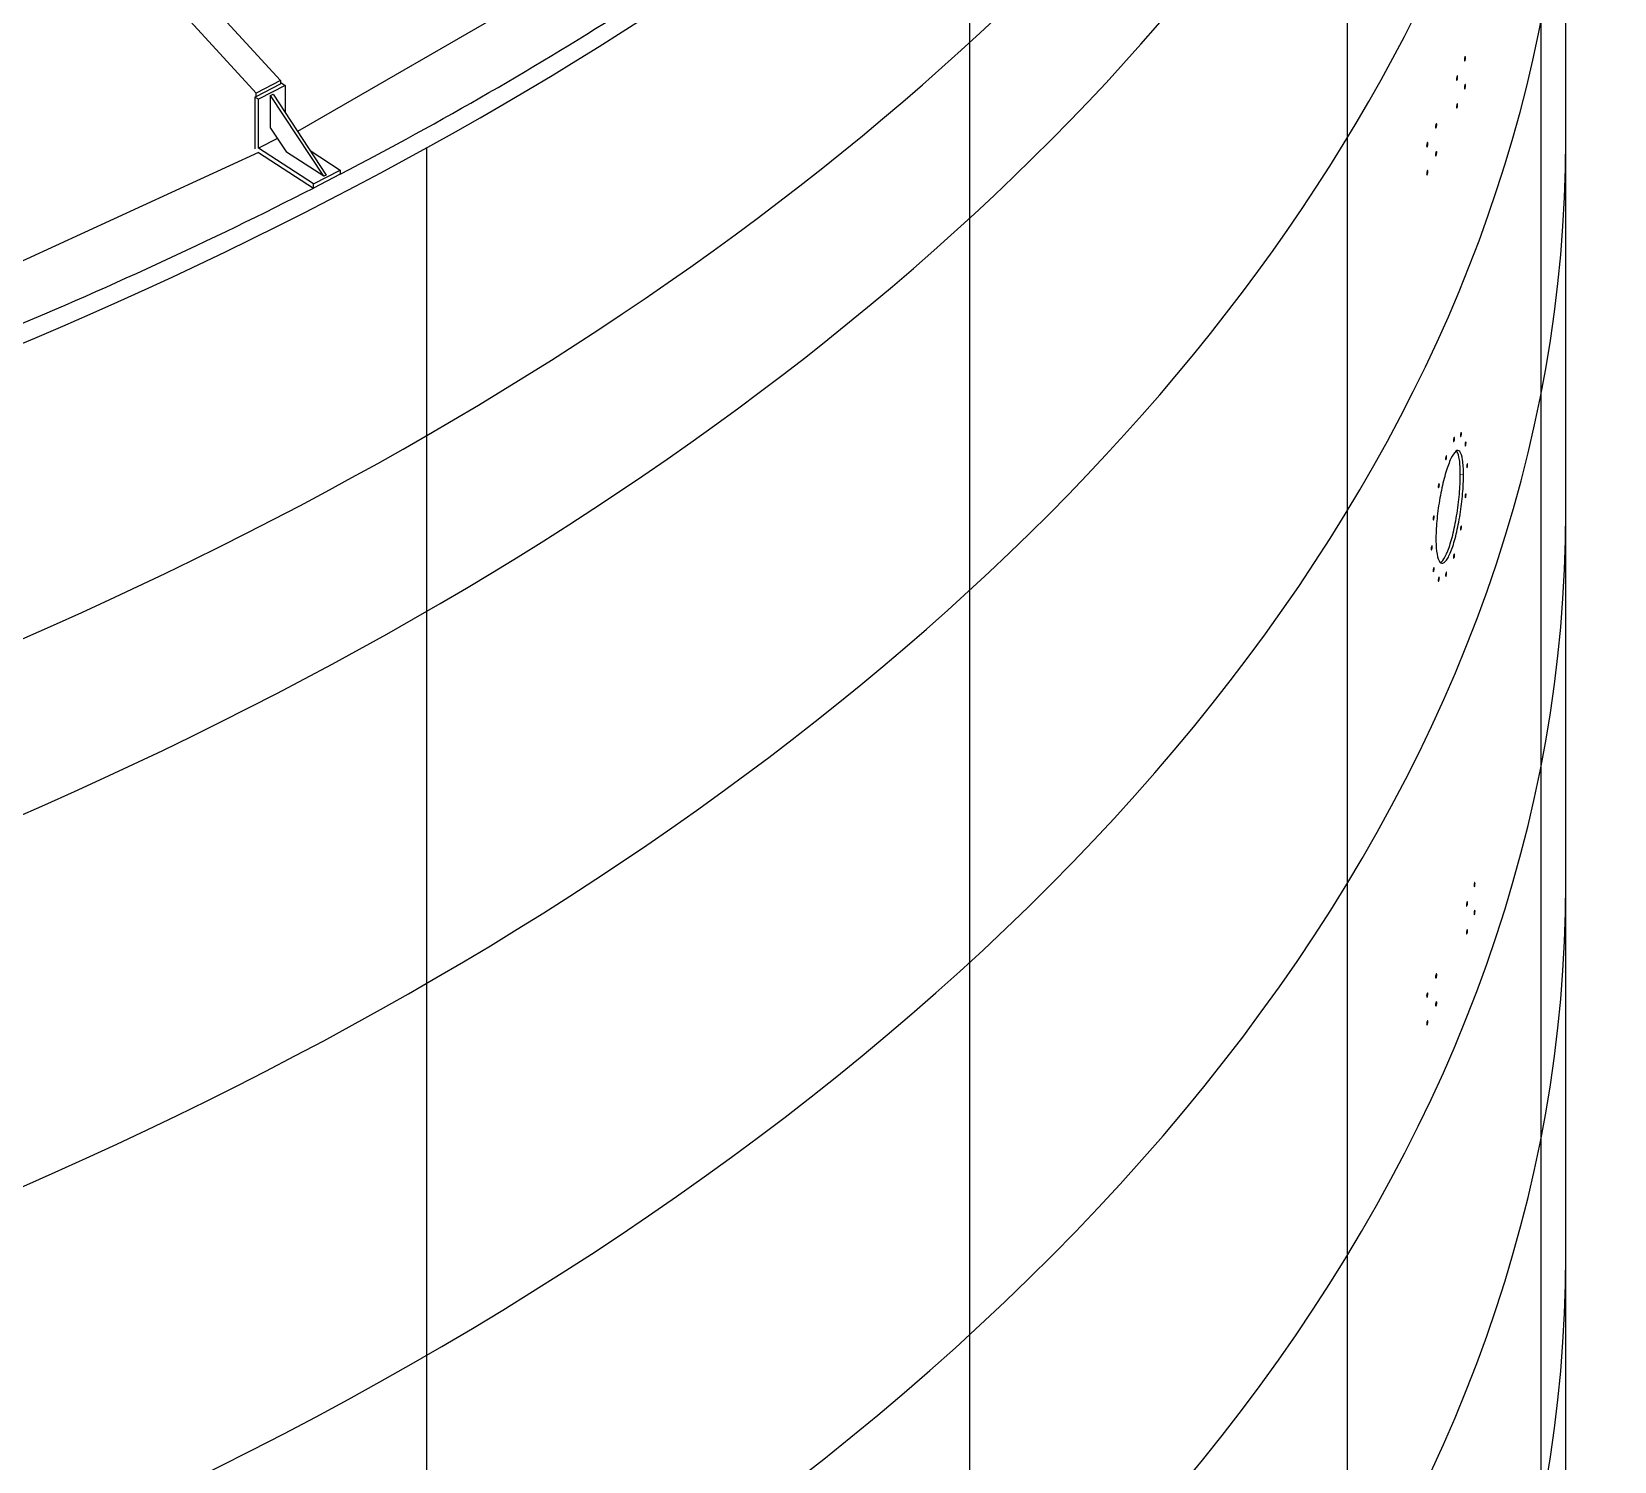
# Model space of a CAD drawing. Header units: millimetres. Extents: x 0 to 126150, y 0 to 89100.
# Drawn here: x 115240 to 120104, y 38929 to 43323 of the extents above; entities that cross this region are included whole.
import ezdxf

# ---------------------------------------------------------------- set-up
doc = ezdxf.new("R2010")
doc.units = ezdxf.units.MM
doc.header["$LTSCALE"] = 150
doc.layers.add('Visible', color=7, linetype='Continuous', lineweight=25)
doc.layers.add('Visible Narrow', color=7, linetype='Continuous', lineweight=18)

msp = doc.modelspace()

# ---------------------------------------------------------------- linework, layer by layer
at = {"layer": 'Visible'}
for p, q in [((109746.72, 50006.97), (116005.03, 43172.64)), ((115930.47, 43134.17), (109671.47, 49969.25)), ((119954.91, 30376.29), (119954.91, 46587.94)), ((119879.77, 29603.81), (119879.77, 46397.89)), ((119284.32, 28097.58), (119284.32, 45348.46)), ((118123.26, 26916.27), (118123.26, 44106.93)), ((116890.42, 43496.98), (116057.44, 43016.06)), ((116005.03, 43172.64), (115930.47, 43134.17)), ((115930.47, 43123.69), (116005.03, 43162.16)), ((116019.42, 43157.2), (115937.4, 43114.88)), ((116005.03, 43172.64), (116005.03, 43162.16)), ((116008.76, 43164.09), (116005.03, 43162.16)), ((116008.76, 43164.09), (116019.42, 43157.2)), ((116019.42, 43157.2), (116019.42, 43073.9)), ((115930.47, 43123.69), (115926.74, 43121.77)), ((115926.74, 43121.77), (115926.74, 42963.14)), ((115937.4, 43114.88), (115926.74, 43121.77)), ((115930.47, 43123.69), (115930.47, 43134.17)), ((115937.4, 42964.65), (115937.4, 43114.88)), ((115974.68, 43126.77), (115982.14, 43130.62)), ((116137.94, 42878.41), (115974.68, 43126.77)), ((115974.68, 43026.43), (115974.68, 43126.77)), ((115982.14, 43130.62), (116145.4, 42882.26)), ((115974.68, 43026.43), (116023.3, 42952.48)), ((115937.23, 42951.69), (115002.53, 42521.34)), ((115937.23, 42951.69), (116106.65, 42842.24)), ((115995.57, 42994.66), (115937.4, 42964.65)), ((116106.65, 42855.3), (115937.4, 42964.65)), ((116137.94, 42878.41), (116023.3, 42952.48)), ((116095.9, 42957.56), (116188.67, 42897.62)), ((116454.84, 25708.38), (116454.84, 42966.19)), ((116106.65, 42855.3), (116188.67, 42897.62)), ((116188.67, 42884.55), (116106.65, 42842.24)), ((116106.65, 42842.24), (116106.65, 42855.3)), ((116145.4, 42882.26), (116137.94, 42878.41)), ((116188.67, 42897.62), (116188.67, 42884.55))]:
    msp.add_line(p, q, dxfattribs=at)
for centre, major_axis, start_param, end_param in [((108004.91, 48062.83), (12220, 0), 4.0580523, 6.2831853), ((108004.91, 46960.56), (11950, 0), 3.8460288, 6.2200066), ((108004.91, 46420.44), (11950, 0), 3.7781736, 6.2831853), ((108004.91, 45277.35), (11950, 0), 3.6761302, 6.2831853), ((108004.91, 44134.25), (11950, 0), 3.3436721, 6.2831853), ((108004.91, 48124.06), (12220, 0), 5.4461972, 5.5493862), ((108004.91, 42991.16), (11950, 0), 3.1473222, 6.2831853), ((108004.91, 48124.06), (12220, 0), 5.3339956, 5.4371864), ((108004.91, 41848.06), (11950, 0), 3.1415927, 6.2831853), ((108004.91, 40704.97), (11950, 0), 3.1415927, 6.2831853), ((108004.91, 39561.87), (11950, 0), 3.1415927, 6.2831853)]:
    msp.add_ellipse(centre, major_axis=major_axis, ratio=0.5773503, start_param=start_param, end_param=end_param, dxfattribs=at)
for points, knots in [([(119643.47, 43235.24), (119643.47, 43236.82), (119643.66, 43238.87), (119643.98, 43240.74), (119644.31, 43242.6), (119644.76, 43244.27), (119645.19, 43245.21), (119645.63, 43246.15), (119646.04, 43246.37), (119646.31, 43245.79), (119646.57, 43245.21), (119646.69, 43243.86), (119646.62, 43242.14), (119646.55, 43240.4), (119646.29, 43238.32), (119645.92, 43236.55), (119645.56, 43234.78), (119645.09, 43233.35), (119644.67, 43232.68), (119644.25, 43232), (119643.87, 43232.12), (119643.66, 43232.98), (119643.54, 43233.5), (119643.47, 43234.28), (119643.47, 43235.24)], [-3.1415927, -3.1415927, -3.1415927, -3.1415927, -2.3112322, -2.3112322, -2.3112322, -1.484034, -1.484034, -1.484034, -0.6595887, -0.6595887, -0.6595887, 0.1625537, 0.1625537, 0.1625537, 0.9916125, 0.9916125, 0.9916125, 1.8151462, 1.8151462, 1.8151462, 2.6417736, 2.6417736, 2.6417736, 3.1415927, 3.1415927, 3.1415927, 3.1415927]), ([(119619.19, 43176.23), (119619.19, 43177.81), (119619.39, 43179.86), (119619.73, 43181.73), (119620.06, 43183.59), (119620.53, 43185.25), (119620.98, 43186.2), (119621.43, 43187.14), (119621.86, 43187.35), (119622.14, 43186.77), (119622.41, 43186.19), (119622.53, 43184.84), (119622.46, 43183.12), (119622.39, 43181.38), (119622.12, 43179.3), (119621.74, 43177.53), (119621.36, 43175.77), (119620.88, 43174.33), (119620.44, 43173.67), (119620, 43173), (119619.61, 43173.11), (119619.39, 43173.97), (119619.26, 43174.5), (119619.19, 43175.28), (119619.19, 43176.23)], [-3.1415927, -3.1415927, -3.1415927, -3.1415927, -2.3112322, -2.3112322, -2.3112322, -1.484034, -1.484034, -1.484034, -0.6595887, -0.6595887, -0.6595887, 0.1625537, 0.1625537, 0.1625537, 0.9916125, 0.9916125, 0.9916125, 1.8151462, 1.8151462, 1.8151462, 2.6417736, 2.6417736, 2.6417736, 3.1415927, 3.1415927, 3.1415927, 3.1415927]), ([(119643.47, 43149.5), (119643.47, 43151.09), (119643.66, 43153.13), (119643.98, 43155.01), (119644.31, 43156.87), (119644.76, 43158.53), (119645.19, 43159.48), (119645.63, 43160.42), (119646.04, 43160.64), (119646.31, 43160.06), (119646.57, 43159.48), (119646.69, 43158.12), (119646.62, 43156.4), (119646.55, 43154.67), (119646.29, 43152.59), (119645.92, 43150.82), (119645.56, 43149.05), (119645.09, 43147.61), (119644.67, 43146.94), (119644.25, 43146.27), (119643.87, 43146.39), (119643.66, 43147.25), (119643.54, 43147.77), (119643.47, 43148.55), (119643.47, 43149.5)], [-3.1415927, -3.1415927, -3.1415927, -3.1415927, -2.3112322, -2.3112322, -2.3112322, -1.484034, -1.484034, -1.484034, -0.6595887, -0.6595887, -0.6595887, 0.1625537, 0.1625537, 0.1625537, 0.9916125, 0.9916125, 0.9916125, 1.8151462, 1.8151462, 1.8151462, 2.6417736, 2.6417736, 2.6417736, 3.1415927, 3.1415927, 3.1415927, 3.1415927]), ([(119619.19, 43090.5), (119619.19, 43092.08), (119619.39, 43094.13), (119619.73, 43096), (119620.06, 43097.86), (119620.53, 43099.52), (119620.98, 43100.46), (119621.43, 43101.4), (119621.86, 43101.62), (119622.14, 43101.04), (119622.41, 43100.46), (119622.53, 43099.1), (119622.46, 43097.38), (119622.39, 43095.65), (119622.12, 43093.57), (119621.74, 43091.8), (119621.36, 43090.04), (119620.88, 43088.6), (119620.44, 43087.93), (119620, 43087.26), (119619.61, 43087.38), (119619.39, 43088.24), (119619.26, 43088.76), (119619.19, 43089.55), (119619.19, 43090.5)], [-3.1415927, -3.1415927, -3.1415927, -3.1415927, -2.3112322, -2.3112322, -2.3112322, -1.484034, -1.484034, -1.484034, -0.6595887, -0.6595887, -0.6595887, 0.1625537, 0.1625537, 0.1625537, 0.9916125, 0.9916125, 0.9916125, 1.8151462, 1.8151462, 1.8151462, 2.6417736, 2.6417736, 2.6417736, 3.1415927, 3.1415927, 3.1415927, 3.1415927]), ([(119554.78, 43029.71), (119554.78, 43031.29), (119555, 43033.34), (119555.37, 43035.2), (119555.73, 43037.06), (119556.24, 43038.71), (119556.73, 43039.65), (119557.22, 43040.58), (119557.69, 43040.79), (119557.99, 43040.21), (119558.29, 43039.63), (119558.43, 43038.27), (119558.35, 43036.55), (119558.27, 43034.82), (119557.97, 43032.74), (119557.56, 43030.97), (119557.15, 43029.22), (119556.62, 43027.79), (119556.14, 43027.13), (119555.66, 43026.46), (119555.24, 43026.58), (119555, 43027.45), (119554.86, 43027.97), (119554.78, 43028.76), (119554.78, 43029.71)], [-3.1415927, -3.1415927, -3.1415927, -3.1415927, -2.3112322, -2.3112322, -2.3112322, -1.484034, -1.484034, -1.484034, -0.6595887, -0.6595887, -0.6595887, 0.1625537, 0.1625537, 0.1625537, 0.9916125, 0.9916125, 0.9916125, 1.8151462, 1.8151462, 1.8151462, 2.6417736, 2.6417736, 2.6417736, 3.1415927, 3.1415927, 3.1415927, 3.1415927]), ([(119527.38, 42971.16), (119527.38, 42972.74), (119527.61, 42974.79), (119527.99, 42976.65), (119528.36, 42978.51), (119528.89, 42980.16), (119529.4, 42981.09), (119529.9, 42982.02), (119530.39, 42982.23), (119530.7, 42981.65), (119531.01, 42981.06), (119531.15, 42979.7), (119531.06, 42977.98), (119530.98, 42976.25), (119530.68, 42974.18), (119530.25, 42972.41), (119529.83, 42970.66), (119529.28, 42969.23), (119528.79, 42968.57), (119528.29, 42967.91), (119527.85, 42968.03), (119527.61, 42968.9), (119527.46, 42969.42), (119527.38, 42970.21), (119527.38, 42971.16)], [-3.1415927, -3.1415927, -3.1415927, -3.1415927, -2.3112322, -2.3112322, -2.3112322, -1.484034, -1.484034, -1.484034, -0.6595887, -0.6595887, -0.6595887, 0.1625537, 0.1625537, 0.1625537, 0.9916125, 0.9916125, 0.9916125, 1.8151462, 1.8151462, 1.8151462, 2.6417736, 2.6417736, 2.6417736, 3.1415927, 3.1415927, 3.1415927, 3.1415927]), ([(119554.78, 42943.98), (119554.78, 42945.56), (119555, 42947.6), (119555.37, 42949.47), (119555.73, 42951.33), (119556.24, 42952.98), (119556.73, 42953.92), (119557.22, 42954.85), (119557.69, 42955.06), (119557.99, 42954.48), (119558.29, 42953.9), (119558.43, 42952.54), (119558.35, 42950.82), (119558.27, 42949.08), (119557.97, 42947.01), (119557.56, 42945.24), (119557.15, 42943.49), (119556.62, 42942.06), (119556.14, 42941.39), (119555.66, 42940.73), (119555.24, 42940.85), (119555, 42941.72), (119554.86, 42942.24), (119554.78, 42943.03), (119554.78, 42943.98)], [-3.1415927, -3.1415927, -3.1415927, -3.1415927, -2.3112322, -2.3112322, -2.3112322, -1.484034, -1.484034, -1.484034, -0.6595887, -0.6595887, -0.6595887, 0.1625537, 0.1625537, 0.1625537, 0.9916125, 0.9916125, 0.9916125, 1.8151462, 1.8151462, 1.8151462, 2.6417736, 2.6417736, 2.6417736, 3.1415927, 3.1415927, 3.1415927, 3.1415927]), ([(119527.38, 42885.43), (119527.38, 42887.01), (119527.61, 42889.05), (119527.99, 42890.92), (119528.36, 42892.78), (119528.89, 42894.43), (119529.4, 42895.36), (119529.9, 42896.29), (119530.39, 42896.5), (119530.7, 42895.91), (119531.01, 42895.33), (119531.15, 42893.97), (119531.06, 42892.25), (119530.98, 42890.52), (119530.68, 42888.45), (119530.25, 42886.68), (119529.83, 42884.93), (119529.28, 42883.5), (119528.79, 42882.84), (119528.29, 42882.18), (119527.85, 42882.3), (119527.61, 42883.17), (119527.46, 42883.69), (119527.38, 42884.48), (119527.38, 42885.43)], [-3.1415927, -3.1415927, -3.1415927, -3.1415927, -2.3112322, -2.3112322, -2.3112322, -1.484034, -1.484034, -1.484034, -0.6595887, -0.6595887, -0.6595887, 0.1625537, 0.1625537, 0.1625537, 0.9916125, 0.9916125, 0.9916125, 1.8151462, 1.8151462, 1.8151462, 2.6417736, 2.6417736, 2.6417736, 3.1415927, 3.1415927, 3.1415927, 3.1415927]), ([(119613.06, 42073.17), (119613.06, 42071.68), (119612.87, 42069.73), (119612.54, 42067.97), (119612.21, 42066.22), (119611.76, 42064.67), (119611.33, 42063.83), (119610.9, 42062.99), (119610.5, 42062.86), (119610.25, 42063.49), (119610, 42064.11), (119609.91, 42065.48), (119610, 42067.15), (119610.1, 42068.83), (119610.39, 42070.8), (119610.77, 42072.42), (119611.15, 42074.03), (119611.62, 42075.26), (119612.02, 42075.74), (119612.43, 42076.21), (119612.77, 42075.91), (119612.94, 42074.93), (119613.02, 42074.47), (119613.06, 42073.87), (119613.06, 42073.17)], [-3.1415927, -3.1415927, -3.1415927, -3.1415927, -2.2957048, -2.2957048, -2.2957048, -1.4530944, -1.4530944, -1.4530944, -0.613329, -0.613329, -0.613329, 0.224071, 0.224071, 0.224071, 1.0681507, 1.0681507, 1.0681507, 1.9066573, 1.9066573, 1.9066573, 2.7474911, 2.7474911, 2.7474911, 3.1415927, 3.1415927, 3.1415927, 3.1415927]), ([(119634.16, 42088.36), (119634.16, 42086.87), (119633.97, 42084.92), (119633.66, 42083.16), (119633.34, 42081.4), (119632.91, 42079.85), (119632.49, 42079.01), (119632.07, 42078.17), (119631.68, 42078.04), (119631.44, 42078.67), (119631.19, 42079.29), (119631.11, 42080.66), (119631.2, 42082.33), (119631.29, 42084.01), (119631.57, 42085.98), (119631.94, 42087.6), (119632.31, 42089.21), (119632.76, 42090.45), (119633.16, 42090.92), (119633.55, 42091.4), (119633.89, 42091.1), (119634.05, 42090.12), (119634.12, 42089.66), (119634.16, 42089.06), (119634.16, 42088.36)], [-3.1415927, -3.1415927, -3.1415927, -3.1415927, -2.2957048, -2.2957048, -2.2957048, -1.4530944, -1.4530944, -1.4530944, -0.613329, -0.613329, -0.613329, 0.224071, 0.224071, 0.224071, 1.0681507, 1.0681507, 1.0681507, 1.9066573, 1.9066573, 1.9066573, 2.7474911, 2.7474911, 2.7474911, 3.1415927, 3.1415927, 3.1415927, 3.1415927]), ([(119640.63, 41960.6), (119640.63, 41943.17), (119639.73, 41923.53), (119637.98, 41902.96), (119636.21, 41882.17), (119633.58, 41860.45), (119630.23, 41839.26), (119626.9, 41818.25), (119622.87, 41797.76), (119618.37, 41779.17), (119613.87, 41760.58), (119608.91, 41743.89), (119603.79, 41730.19), (119598.67, 41716.49), (119593.4, 41705.8), (119588.33, 41698.81), (119583.26, 41691.82), (119578.39, 41688.54), (119574.07, 41689.18), (119569.75, 41689.81), (119565.97, 41694.37), (119563.03, 41702.53), (119560.08, 41710.7), (119557.96, 41722.46), (119556.83, 41737.06), (119555.7, 41751.65), (119555.57, 41769.06), (119556.43, 41788.15), (119557.3, 41807.6), (119559.22, 41828.78), (119562.02, 41850.26), (119564.77, 41871.36), (119568.38, 41892.73), (119572.58, 41912.96), (119576.77, 41933.18), (119581.55, 41952.25), (119586.57, 41968.92), (119591.58, 41985.58), (119596.84, 41999.84), (119601.98, 42010.76), (119607.29, 42022.04), (119612.48, 42029.75), (119617.2, 42033.34), (119621.77, 42036.83), (119625.9, 42036.45), (119629.34, 42032.23), (119632.95, 42027.81), (119635.8, 42019.18), (119637.72, 42006.94), (119639.64, 41994.7), (119640.63, 41978.88), (119640.63, 41960.6)], [-3.1415927, -3.1415927, -3.1415927, -3.1415927, -2.7757186, -2.7757186, -2.7757186, -2.4058867, -2.4058867, -2.4058867, -2.0392319, -2.0392319, -2.0392319, -1.6727765, -1.6727765, -1.6727765, -1.3064473, -1.3064473, -1.3064473, -0.9401796, -0.9401796, -0.9401796, -0.5739996, -0.5739996, -0.5739996, -0.2079639, -0.2079639, -0.2079639, 0.1579467, 0.1579467, 0.1579467, 0.5309025, 0.5309025, 0.5309025, 0.897461, 0.897461, 0.897461, 1.2637139, 1.2637139, 1.2637139, 1.6297027, 1.6297027, 1.6297027, 2.0076752, 2.0076752, 2.0076752, 2.3739934, 2.3739934, 2.3739934, 2.757793, 2.757793, 2.757793, 3.1415927, 3.1415927, 3.1415927, 3.1415927]), ([(119630.89, 41961.91), (119630.89, 41979.34), (119629.99, 41994.55), (119628.24, 42006.53), (119626.48, 42018.64), (119623.85, 42027.45), (119620.49, 42032.38), (119619.96, 42033.17), (119619.41, 42033.85), (119618.84, 42034.44)], [-3.14159265, -3.14159265, -3.14159265, -3.14159265, -2.77564495, -2.77564495, -2.77564495, -2.4058176, -2.4058176, -2.4058176, -2.34703919, -2.34703919, -2.34703919, -2.34703919]), ([(119648.38, 42059.56), (119648.38, 42058.06), (119648.19, 42056.11), (119647.88, 42054.35), (119647.58, 42052.59), (119647.15, 42051.04), (119646.74, 42050.2), (119646.33, 42049.36), (119645.95, 42049.23), (119645.71, 42049.85), (119645.47, 42050.48), (119645.39, 42051.84), (119645.48, 42053.51), (119645.57, 42055.2), (119645.84, 42057.17), (119646.2, 42058.79), (119646.56, 42060.4), (119647.01, 42061.64), (119647.39, 42062.11), (119647.78, 42062.59), (119648.11, 42062.29), (119648.26, 42061.31), (119648.34, 42060.85), (119648.38, 42060.25), (119648.38, 42059.56)], [-3.1415927, -3.1415927, -3.1415927, -3.1415927, -2.2957048, -2.2957048, -2.2957048, -1.4530944, -1.4530944, -1.4530944, -0.613329, -0.613329, -0.613329, 0.224071, 0.224071, 0.224071, 1.0681507, 1.0681507, 1.0681507, 1.9066573, 1.9066573, 1.9066573, 2.7474911, 2.7474911, 2.7474911, 3.1415927, 3.1415927, 3.1415927, 3.1415927]), ([(119588.86, 42017.05), (119588.86, 42015.55), (119588.66, 42013.61), (119588.32, 42011.85), (119587.99, 42010.1), (119587.52, 42008.55), (119587.08, 42007.71), (119586.63, 42006.87), (119586.21, 42006.75), (119585.95, 42007.38), (119585.7, 42008.01), (119585.6, 42009.37), (119585.7, 42011.04), (119585.8, 42012.72), (119586.1, 42014.69), (119586.49, 42016.31), (119586.88, 42017.91), (119587.37, 42019.15), (119587.79, 42019.62), (119588.21, 42020.09), (119588.57, 42019.79), (119588.74, 42018.81), (119588.82, 42018.35), (119588.86, 42017.75), (119588.86, 42017.05)], [-3.1415927, -3.1415927, -3.1415927, -3.1415927, -2.2957048, -2.2957048, -2.2957048, -1.4530944, -1.4530944, -1.4530944, -0.613329, -0.613329, -0.613329, 0.224071, 0.224071, 0.224071, 1.0681507, 1.0681507, 1.0681507, 1.9066573, 1.9066573, 1.9066573, 2.7474911, 2.7474911, 2.7474911, 3.1415927, 3.1415927, 3.1415927, 3.1415927]), ([(119653.37, 41992.39), (119653.37, 41990.89), (119653.19, 41988.95), (119652.88, 41987.18), (119652.58, 41985.42), (119652.15, 41983.87), (119651.75, 41983.03), (119651.34, 41982.19), (119650.96, 41982.06), (119650.73, 41982.68), (119650.49, 41983.31), (119650.41, 41984.67), (119650.5, 41986.34), (119650.59, 41988.03), (119650.86, 41990), (119651.22, 41991.62), (119651.58, 41993.23), (119652.02, 41994.47), (119652.4, 41994.95), (119652.78, 41995.42), (119653.11, 41995.13), (119653.26, 41994.15), (119653.34, 41993.69), (119653.37, 41993.09), (119653.37, 41992.39)], [-3.1415927, -3.1415927, -3.1415927, -3.1415927, -2.2957048, -2.2957048, -2.2957048, -1.4530944, -1.4530944, -1.4530944, -0.613329, -0.613329, -0.613329, 0.224071, 0.224071, 0.224071, 1.0681507, 1.0681507, 1.0681507, 1.9066573, 1.9066573, 1.9066573, 2.7474911, 2.7474911, 2.7474911, 3.1415927, 3.1415927, 3.1415927, 3.1415927]), ([(119566.36, 41931.11), (119566.36, 41929.61), (119566.16, 41927.67), (119565.81, 41925.91), (119565.46, 41924.16), (119564.98, 41922.62), (119564.52, 41921.78), (119564.07, 41920.95), (119563.64, 41920.82), (119563.37, 41921.45), (119563.1, 41922.08), (119563.01, 41923.45), (119563.11, 41925.12), (119563.21, 41926.8), (119563.52, 41928.76), (119563.92, 41930.38), (119564.33, 41931.98), (119564.83, 41933.22), (119565.26, 41933.69), (119565.7, 41934.16), (119566.06, 41933.85), (119566.24, 41932.87), (119566.32, 41932.41), (119566.36, 41931.81), (119566.36, 41931.11)], [-3.1415927, -3.1415927, -3.1415927, -3.1415927, -2.2957048, -2.2957048, -2.2957048, -1.4530944, -1.4530944, -1.4530944, -0.613329, -0.613329, -0.613329, 0.224071, 0.224071, 0.224071, 1.0681507, 1.0681507, 1.0681507, 1.9066573, 1.9066573, 1.9066573, 2.7474911, 2.7474911, 2.7474911, 3.1415927, 3.1415927, 3.1415927, 3.1415927]), ([(119569.45, 41691.54), (119571.83, 41692.68), (119574.33, 41694.83), (119576.89, 41697.95), (119581.9, 41704.07), (119587.15, 41713.94), (119592.29, 41726.91), (119597.6, 41740.3), (119602.78, 41756.99), (119607.49, 41775.81), (119612.06, 41794.05), (119616.18, 41814.28), (119619.62, 41835.17), (119623.22, 41857.05), (119626.07, 41879.62), (119627.98, 41901.28), (119629.9, 41922.93), (119630.89, 41943.64), (119630.89, 41961.91)], [1.0772209, 1.0772209, 1.0772209, 1.0772209, 1.2640219, 1.2640219, 1.2640219, 1.6300111, 1.6300111, 1.6300111, 2.0079065, 2.0079065, 2.0079065, 2.3742578, 2.3742578, 2.3742578, 2.7579252, 2.7579252, 2.7579252, 3.1415927, 3.1415927, 3.1415927, 3.1415927]), ([(119648.38, 41900.14), (119648.38, 41898.64), (119648.19, 41896.7), (119647.88, 41894.93), (119647.58, 41893.17), (119647.15, 41891.62), (119646.74, 41890.78), (119646.33, 41889.94), (119645.95, 41889.81), (119645.71, 41890.43), (119645.47, 41891.06), (119645.39, 41892.42), (119645.48, 41894.09), (119645.57, 41895.78), (119645.84, 41897.75), (119646.2, 41899.37), (119646.56, 41900.98), (119647.01, 41902.22), (119647.39, 41902.69), (119647.78, 41903.17), (119648.11, 41902.87), (119648.26, 41901.89), (119648.34, 41901.43), (119648.38, 41900.83), (119648.38, 41900.14)], [-3.1415927, -3.1415927, -3.1415927, -3.1415927, -2.2957048, -2.2957048, -2.2957048, -1.4530944, -1.4530944, -1.4530944, -0.613329, -0.613329, -0.613329, 0.224071, 0.224071, 0.224071, 1.0681507, 1.0681507, 1.0681507, 1.9066573, 1.9066573, 1.9066573, 2.7474911, 2.7474911, 2.7474911, 3.1415927, 3.1415927, 3.1415927, 3.1415927]), ([(119550.41, 41832.32), (119550.41, 41830.83), (119550.2, 41828.89), (119549.84, 41827.13), (119549.49, 41825.38), (119549, 41823.84), (119548.53, 41823), (119548.07, 41822.17), (119547.63, 41822.05), (119547.35, 41822.68), (119547.08, 41823.31), (119546.98, 41824.67), (119547.09, 41826.34), (119547.19, 41828.02), (119547.5, 41829.99), (119547.92, 41831.6), (119548.33, 41833.2), (119548.84, 41834.43), (119549.28, 41834.9), (119549.73, 41835.37), (119550.1, 41835.07), (119550.28, 41834.08), (119550.37, 41833.62), (119550.41, 41833.02), (119550.41, 41832.32)], [-3.1415927, -3.1415927, -3.1415927, -3.1415927, -2.2957048, -2.2957048, -2.2957048, -1.4530944, -1.4530944, -1.4530944, -0.613329, -0.613329, -0.613329, 0.224071, 0.224071, 0.224071, 1.0681507, 1.0681507, 1.0681507, 1.9066573, 1.9066573, 1.9066573, 2.7474911, 2.7474911, 2.7474911, 3.1415927, 3.1415927, 3.1415927, 3.1415927]), ([(119634.16, 41801.1), (119634.16, 41799.6), (119633.97, 41797.66), (119633.66, 41795.9), (119633.34, 41794.14), (119632.91, 41792.59), (119632.49, 41791.75), (119632.07, 41790.91), (119631.68, 41790.78), (119631.44, 41791.4), (119631.19, 41792.03), (119631.11, 41793.39), (119631.2, 41795.06), (119631.29, 41796.75), (119631.57, 41798.72), (119631.94, 41800.34), (119632.31, 41801.95), (119632.76, 41803.19), (119633.16, 41803.66), (119633.55, 41804.14), (119633.89, 41803.84), (119634.05, 41802.86), (119634.12, 41802.4), (119634.16, 41801.8), (119634.16, 41801.1)], [-3.1415927, -3.1415927, -3.1415927, -3.1415927, -2.2957048, -2.2957048, -2.2957048, -1.4530944, -1.4530944, -1.4530944, -0.613329, -0.613329, -0.613329, 0.224071, 0.224071, 0.224071, 1.0681507, 1.0681507, 1.0681507, 1.9066573, 1.9066573, 1.9066573, 2.7474911, 2.7474911, 2.7474911, 3.1415927, 3.1415927, 3.1415927, 3.1415927]), ([(119544.64, 41740.18), (119544.64, 41738.69), (119544.43, 41736.75), (119544.07, 41734.99), (119543.71, 41733.24), (119543.22, 41731.7), (119542.75, 41730.86), (119542.28, 41730.03), (119541.84, 41729.91), (119541.56, 41730.54), (119541.29, 41731.17), (119541.19, 41732.53), (119541.3, 41734.2), (119541.4, 41735.89), (119541.71, 41737.85), (119542.13, 41739.46), (119542.55, 41741.06), (119543.06, 41742.3), (119543.51, 41742.76), (119543.95, 41743.23), (119544.33, 41742.93), (119544.51, 41741.94), (119544.59, 41741.48), (119544.64, 41740.88), (119544.64, 41740.18)], [-3.1415927, -3.1415927, -3.1415927, -3.1415927, -2.2957048, -2.2957048, -2.2957048, -1.4530944, -1.4530944, -1.4530944, -0.613329, -0.613329, -0.613329, 0.224071, 0.224071, 0.224071, 1.0681507, 1.0681507, 1.0681507, 1.9066573, 1.9066573, 1.9066573, 2.7474911, 2.7474911, 2.7474911, 3.1415927, 3.1415927, 3.1415927, 3.1415927]), ([(119613.06, 41714.96), (119613.06, 41713.46), (119612.87, 41711.52), (119612.54, 41709.76), (119612.21, 41708), (119611.76, 41706.46), (119611.33, 41705.62), (119610.9, 41704.78), (119610.5, 41704.65), (119610.25, 41705.28), (119610, 41705.9), (119609.91, 41707.27), (119610, 41708.94), (119610.1, 41710.62), (119610.39, 41712.59), (119610.77, 41714.21), (119611.15, 41715.82), (119611.62, 41717.05), (119612.02, 41717.53), (119612.43, 41718), (119612.77, 41717.7), (119612.94, 41716.72), (119613.02, 41716.26), (119613.06, 41715.66), (119613.06, 41714.96)], [-3.1415927, -3.1415927, -3.1415927, -3.1415927, -2.2957048, -2.2957048, -2.2957048, -1.4530944, -1.4530944, -1.4530944, -0.613329, -0.613329, -0.613329, 0.224071, 0.224071, 0.224071, 1.0681507, 1.0681507, 1.0681507, 1.9066573, 1.9066573, 1.9066573, 2.7474911, 2.7474911, 2.7474911, 3.1415927, 3.1415927, 3.1415927, 3.1415927]), ([(119550.41, 41672.9), (119550.41, 41671.41), (119550.2, 41669.47), (119549.84, 41667.71), (119549.49, 41665.96), (119549, 41664.42), (119548.53, 41663.58), (119548.07, 41662.75), (119547.63, 41662.63), (119547.35, 41663.26), (119547.08, 41663.89), (119546.98, 41665.25), (119547.09, 41666.92), (119547.19, 41668.6), (119547.5, 41670.57), (119547.92, 41672.18), (119548.33, 41673.78), (119548.84, 41675.02), (119549.28, 41675.48), (119549.73, 41675.95), (119550.1, 41675.65), (119550.28, 41674.66), (119550.37, 41674.2), (119550.41, 41673.6), (119550.41, 41672.9)], [-3.1415927, -3.1415927, -3.1415927, -3.1415927, -2.2957048, -2.2957048, -2.2957048, -1.4530944, -1.4530944, -1.4530944, -0.613329, -0.613329, -0.613329, 0.224071, 0.224071, 0.224071, 1.0681507, 1.0681507, 1.0681507, 1.9066573, 1.9066573, 1.9066573, 2.7474911, 2.7474911, 2.7474911, 3.1415927, 3.1415927, 3.1415927, 3.1415927]), ([(119566.36, 41643.85), (119566.36, 41642.35), (119566.16, 41640.41), (119565.81, 41638.65), (119565.46, 41636.9), (119564.98, 41635.36), (119564.52, 41634.52), (119564.07, 41633.68), (119563.64, 41633.56), (119563.37, 41634.19), (119563.1, 41634.82), (119563.01, 41636.18), (119563.11, 41637.85), (119563.21, 41639.54), (119563.52, 41641.5), (119563.92, 41643.12), (119564.33, 41644.72), (119564.83, 41645.95), (119565.26, 41646.42), (119565.7, 41646.89), (119566.06, 41646.59), (119566.24, 41645.61), (119566.32, 41645.15), (119566.36, 41644.54), (119566.36, 41643.85)], [-3.1415927, -3.1415927, -3.1415927, -3.1415927, -2.2957048, -2.2957048, -2.2957048, -1.4530944, -1.4530944, -1.4530944, -0.613329, -0.613329, -0.613329, 0.224071, 0.224071, 0.224071, 1.0681507, 1.0681507, 1.0681507, 1.9066573, 1.9066573, 1.9066573, 2.7474911, 2.7474911, 2.7474911, 3.1415927, 3.1415927, 3.1415927, 3.1415927]), ([(119588.86, 41658.84), (119588.86, 41657.34), (119588.66, 41655.4), (119588.32, 41653.64), (119587.99, 41651.88), (119587.52, 41650.34), (119587.08, 41649.5), (119586.63, 41648.66), (119586.21, 41648.54), (119585.95, 41649.17), (119585.7, 41649.79), (119585.6, 41651.16), (119585.7, 41652.83), (119585.8, 41654.51), (119586.1, 41656.48), (119586.49, 41658.1), (119586.88, 41659.7), (119587.37, 41660.94), (119587.79, 41661.41), (119588.21, 41661.88), (119588.57, 41661.58), (119588.74, 41660.6), (119588.82, 41660.14), (119588.86, 41659.53), (119588.86, 41658.84)], [-3.1415927, -3.1415927, -3.1415927, -3.1415927, -2.2957048, -2.2957048, -2.2957048, -1.4530944, -1.4530944, -1.4530944, -0.613329, -0.613329, -0.613329, 0.224071, 0.224071, 0.224071, 1.0681507, 1.0681507, 1.0681507, 1.9066573, 1.9066573, 1.9066573, 2.7474911, 2.7474911, 2.7474911, 3.1415927, 3.1415927, 3.1415927, 3.1415927]), ([(119676, 40705.41), (119676, 40703.83), (119675.82, 40701.78), (119675.51, 40699.91), (119675.2, 40698.04), (119674.78, 40696.38), (119674.36, 40695.43), (119673.95, 40694.48), (119673.56, 40694.27), (119673.3, 40694.84), (119673.05, 40695.42), (119672.94, 40696.77), (119673, 40698.49), (119673.07, 40700.23), (119673.32, 40702.31), (119673.67, 40704.09), (119674.02, 40705.85), (119674.46, 40707.29), (119674.86, 40707.97), (119675.26, 40708.64), (119675.62, 40708.53), (119675.82, 40707.67), (119675.94, 40707.15), (119676, 40706.37), (119676, 40705.41)], [-3.1415927, -3.1415927, -3.1415927, -3.1415927, -2.3112322, -2.3112322, -2.3112322, -1.484034, -1.484034, -1.484034, -0.6595887, -0.6595887, -0.6595887, 0.1625537, 0.1625537, 0.1625537, 0.9916125, 0.9916125, 0.9916125, 1.8151462, 1.8151462, 1.8151462, 2.6417736, 2.6417736, 2.6417736, 3.1415927, 3.1415927, 3.1415927, 3.1415927]), ([(119652.99, 40646.24), (119652.99, 40644.66), (119652.8, 40642.61), (119652.48, 40640.74), (119652.16, 40638.87), (119651.72, 40637.21), (119651.29, 40636.26), (119650.86, 40635.32), (119650.45, 40635.1), (119650.18, 40635.68), (119649.92, 40636.26), (119649.8, 40637.61), (119649.87, 40639.34), (119649.94, 40641.07), (119650.2, 40643.15), (119650.56, 40644.93), (119650.92, 40646.69), (119651.38, 40648.13), (119651.8, 40648.8), (119652.22, 40649.47), (119652.59, 40649.36), (119652.8, 40648.5), (119652.92, 40647.98), (119652.99, 40647.19), (119652.99, 40646.24)], [-3.1415927, -3.1415927, -3.1415927, -3.1415927, -2.3112322, -2.3112322, -2.3112322, -1.484034, -1.484034, -1.484034, -0.6595887, -0.6595887, -0.6595887, 0.1625537, 0.1625537, 0.1625537, 0.9916125, 0.9916125, 0.9916125, 1.8151462, 1.8151462, 1.8151462, 2.6417736, 2.6417736, 2.6417736, 3.1415927, 3.1415927, 3.1415927, 3.1415927]), ([(119676, 40619.68), (119676, 40618.1), (119675.82, 40616.05), (119675.51, 40614.18), (119675.2, 40612.31), (119674.78, 40610.64), (119674.36, 40609.7), (119673.95, 40608.75), (119673.56, 40608.53), (119673.3, 40609.11), (119673.05, 40609.68), (119672.94, 40611.04), (119673, 40612.76), (119673.07, 40614.5), (119673.32, 40616.58), (119673.67, 40618.35), (119674.02, 40620.12), (119674.46, 40621.56), (119674.86, 40622.23), (119675.26, 40622.91), (119675.62, 40622.8), (119675.82, 40621.94), (119675.94, 40621.42), (119676, 40620.63), (119676, 40619.68)], [-3.1415927, -3.1415927, -3.1415927, -3.1415927, -2.3112322, -2.3112322, -2.3112322, -1.484034, -1.484034, -1.484034, -0.6595887, -0.6595887, -0.6595887, 0.1625537, 0.1625537, 0.1625537, 0.9916125, 0.9916125, 0.9916125, 1.8151462, 1.8151462, 1.8151462, 2.6417736, 2.6417736, 2.6417736, 3.1415927, 3.1415927, 3.1415927, 3.1415927]), ([(119652.99, 40560.51), (119652.99, 40558.93), (119652.8, 40556.88), (119652.48, 40555.01), (119652.16, 40553.14), (119651.72, 40551.48), (119651.29, 40550.53), (119650.86, 40549.59), (119650.45, 40549.37), (119650.18, 40549.95), (119649.92, 40550.53), (119649.8, 40551.88), (119649.87, 40553.6), (119649.94, 40555.34), (119650.2, 40557.42), (119650.56, 40559.19), (119650.92, 40560.96), (119651.38, 40562.4), (119651.8, 40563.07), (119652.22, 40563.74), (119652.59, 40563.63), (119652.8, 40562.76), (119652.92, 40562.24), (119652.99, 40561.46), (119652.99, 40560.51)], [-3.1415927, -3.1415927, -3.1415927, -3.1415927, -2.3112322, -2.3112322, -2.3112322, -1.484034, -1.484034, -1.484034, -0.6595887, -0.6595887, -0.6595887, 0.1625537, 0.1625537, 0.1625537, 0.9916125, 0.9916125, 0.9916125, 1.8151462, 1.8151462, 1.8151462, 2.6417736, 2.6417736, 2.6417736, 3.1415927, 3.1415927, 3.1415927, 3.1415927]), ([(119558.37, 40424.74), (119558.37, 40423.16), (119558.15, 40421.11), (119557.79, 40419.25), (119557.42, 40417.39), (119556.92, 40415.73), (119556.42, 40414.8), (119555.93, 40413.86), (119555.46, 40413.66), (119555.16, 40414.24), (119554.86, 40414.82), (119554.73, 40416.18), (119554.81, 40417.9), (119554.89, 40419.63), (119555.18, 40421.71), (119555.6, 40423.47), (119556.01, 40425.23), (119556.53, 40426.66), (119557.01, 40427.32), (119557.49, 40427.98), (119557.91, 40427.86), (119558.15, 40427), (119558.29, 40426.48), (119558.37, 40425.69), (119558.37, 40424.74)], [-3.1415927, -3.1415927, -3.1415927, -3.1415927, -2.3112322, -2.3112322, -2.3112322, -1.484034, -1.484034, -1.484034, -0.6595887, -0.6595887, -0.6595887, 0.1625537, 0.1625537, 0.1625537, 0.9916125, 0.9916125, 0.9916125, 1.8151462, 1.8151462, 1.8151462, 2.6417736, 2.6417736, 2.6417736, 3.1415927, 3.1415927, 3.1415927, 3.1415927]), ([(119531.09, 40366.17), (119531.09, 40364.59), (119530.86, 40362.55), (119530.49, 40360.68), (119530.11, 40358.83), (119529.59, 40357.18), (119529.08, 40356.24), (119528.57, 40355.31), (119528.08, 40355.1), (119527.77, 40355.69), (119527.46, 40356.27), (119527.32, 40357.63), (119527.41, 40359.35), (119527.49, 40361.08), (119527.79, 40363.16), (119528.22, 40364.92), (119528.65, 40366.68), (119529.19, 40368.1), (119529.69, 40368.76), (119530.18, 40369.42), (119530.62, 40369.3), (119530.86, 40368.43), (119531.01, 40367.91), (119531.09, 40367.12), (119531.09, 40366.17)], [-3.1415927, -3.1415927, -3.1415927, -3.1415927, -2.3112322, -2.3112322, -2.3112322, -1.484034, -1.484034, -1.484034, -0.6595887, -0.6595887, -0.6595887, 0.1625537, 0.1625537, 0.1625537, 0.9916125, 0.9916125, 0.9916125, 1.8151462, 1.8151462, 1.8151462, 2.6417736, 2.6417736, 2.6417736, 3.1415927, 3.1415927, 3.1415927, 3.1415927]), ([(119558.37, 40339.01), (119558.37, 40337.42), (119558.15, 40335.38), (119557.79, 40333.51), (119557.42, 40331.66), (119556.92, 40330), (119556.42, 40329.06), (119555.93, 40328.13), (119555.46, 40327.92), (119555.16, 40328.51), (119554.86, 40329.09), (119554.73, 40330.45), (119554.81, 40332.17), (119554.89, 40333.9), (119555.18, 40335.97), (119555.6, 40337.74), (119556.01, 40339.5), (119556.53, 40340.93), (119557.01, 40341.59), (119557.49, 40342.25), (119557.91, 40342.13), (119558.15, 40341.27), (119558.29, 40340.74), (119558.37, 40339.96), (119558.37, 40339.01)], [-3.1415927, -3.1415927, -3.1415927, -3.1415927, -2.3112322, -2.3112322, -2.3112322, -1.484034, -1.484034, -1.484034, -0.6595887, -0.6595887, -0.6595887, 0.1625537, 0.1625537, 0.1625537, 0.9916125, 0.9916125, 0.9916125, 1.8151462, 1.8151462, 1.8151462, 2.6417736, 2.6417736, 2.6417736, 3.1415927, 3.1415927, 3.1415927, 3.1415927]), ([(119531.09, 40280.44), (119531.09, 40278.86), (119530.86, 40276.82), (119530.49, 40274.95), (119530.11, 40273.1), (119529.59, 40271.44), (119529.08, 40270.51), (119528.57, 40269.58), (119528.08, 40269.37), (119527.77, 40269.96), (119527.46, 40270.54), (119527.32, 40271.9), (119527.41, 40273.62), (119527.49, 40275.35), (119527.79, 40277.42), (119528.22, 40279.19), (119528.65, 40280.94), (119529.19, 40282.37), (119529.69, 40283.03), (119530.18, 40283.69), (119530.62, 40283.57), (119530.86, 40282.7), (119531.01, 40282.18), (119531.09, 40281.39), (119531.09, 40280.44)], [-3.1415927, -3.1415927, -3.1415927, -3.1415927, -2.3112322, -2.3112322, -2.3112322, -1.484034, -1.484034, -1.484034, -0.6595887, -0.6595887, -0.6595887, 0.1625537, 0.1625537, 0.1625537, 0.9916125, 0.9916125, 0.9916125, 1.8151462, 1.8151462, 1.8151462, 2.6417736, 2.6417736, 2.6417736, 3.1415927, 3.1415927, 3.1415927, 3.1415927])]:
    msp.add_open_spline(points, degree=3, knots=knots, dxfattribs=at)
at = {"layer": 'Visible Narrow'}
for p, q in [((119611.04, 42073.46), (119613.06, 42073.17)), ((119632.2, 42088.63), (119634.16, 42088.36)), ((119646.46, 42059.81), (119648.38, 42059.56)), ((119586.78, 42017.35), (119588.86, 42017.05)), ((119651.47, 41992.64), (119653.37, 41992.39)), ((119564.22, 41931.43), (119566.36, 41931.11)), ((119630.89, 41961.91), (119640.63, 41960.6)), ((119646.46, 41900.39), (119648.38, 41900.14)), ((119548.22, 41832.66), (119550.41, 41832.32)), ((119632.2, 41801.37), (119634.16, 41801.1)), ((119542.44, 41740.53), (119544.64, 41740.18)), ((119611.04, 41715.25), (119613.06, 41714.96)), ((119548.22, 41673.24), (119550.41, 41672.9)), ((119564.22, 41644.17), (119566.36, 41643.85)), ((119586.78, 41659.14), (119588.86, 41658.84)), ((119676, 40705.41), (119674.02, 40705.66)), ((119652.99, 40646.24), (119650.94, 40646.51)), ((119676, 40619.68), (119674.02, 40619.93)), ((119652.99, 40560.51), (119650.94, 40560.78)), ((119558.37, 40424.74), (119556.04, 40425.09)), ((119531.09, 40366.17), (119528.68, 40366.55)), ((119558.37, 40339.01), (119556.04, 40339.36)), ((119531.09, 40280.44), (119528.68, 40280.82))]:
    msp.add_line(p, q, dxfattribs=at)

doc.saveas('drawing.dxf')
